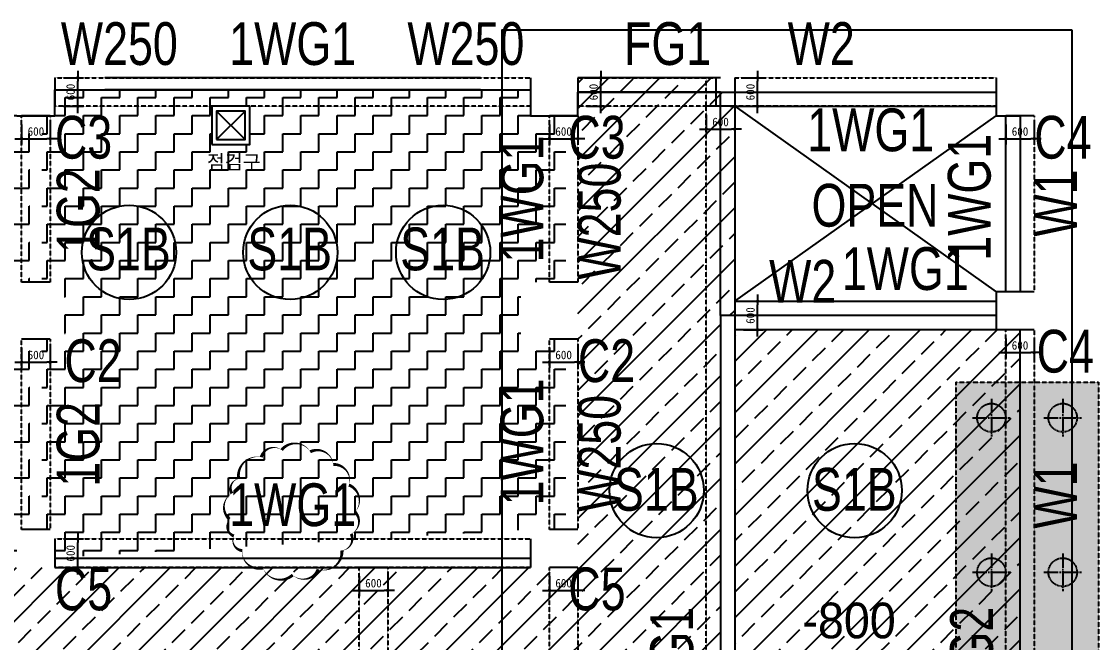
# Model space of a CAD drawing. Header units: millimetres. Extents: x -63681 to 183738, y 27655 to 152096.
# Drawn here: x 156051 to 178704, y 137129 to 150188 of the extents above; entities that cross this region are included whole.
import ezdxf
from ezdxf.enums import TextEntityAlignment as Align

# ---------------------------------------------------------------- set-up
doc = ezdxf.new("R2010")
doc.units = ezdxf.units.MM
doc.linetypes.add('ACAD_ISO04W100', pattern=[30, 24, -3, 0, -3])
doc.linetypes.add('HID', pattern=[2.3, 1.5, -0.8])
doc.layers.get('Defpoints').update_dxf_attribs({"color": 159})
for name, color, linetype in [('^DECK', 130, 'Continuous'), ('A-ELE', 7, 'Continuous'), ('A-HAT', 251, 'Continuous'), ('A-OPEN', 1, 'Continuous'), ('A-TEXT-NOTE', 7, 'Continuous'), ('COLUMN-TEXT', 2, 'Continuous'), ('GIRDER-TEXT', 7, 'Continuous'), ('PILE', 4, 'HID'), ('S-FOOTING', 4, 'HID'), ('TXT-SLAB', 6, 'Continuous'), ('WALL-TEXT', 6, 'Continuous'), ('기초패턴', 1, 'Continuous'), ('방수턱', 5, 'Continuous'), ('보(girder)', 7, 'HID'), ('슬래브라인', 7, 'Continuous')]:
    doc.layers.add(name, color=color, linetype=linetype)
doc.layers.add('NOPLOT', color=191, linetype='Continuous', plot=False)
doc.styles.add('Gdim', font='DotumChe.ttf')
doc.styles.add('Gtx', font='Dotum.ttf')
doc.dimstyles.new('Gdim200', dxfattribs={"dimscale": 200, "dimtxt": 3, "dimasz": 1.2, "dimexe": 2, "dimexo": 3, "dimgap": 1, "dimtad": 1, "dimdsep": 46, "dimlunit": 6, "dimtxsty": 'Gdim', "dimblk1": '_CIDOT', "dimblk2": '_CIDOT', "dimsah": 1, "dimcen": 2.5, "dimdle": 2, "dimclrd": 1, "dimclre": 1, "dimclrt": 3, "dimazin": 2, "dimtfac": 1, "dimtix": 1, "dimtmove": 2, "dimatfit": 3, "dimldrblk": '_CIDOT', "dimfxl": 2, "dimtolj": 1, "dimtzin": 0, "dimarcsym": 0})
pattern_1 = [(2e-15, (0, 0), (381, 381), [381, -381]), (90, (381, 0), (-381, 381), [381, -381])]

# ---------------------------------------------------------------- blocks, each defined once
blk = doc.blocks.new('_CIDOT')
at = {"color": 0, "linetype": 'ByBlock'}
blk.add_line((2, 0), (-1, 0), dxfattribs=at)
at = {"color": 0, "linetype": 'ByBlock', "const_width": 0.5}
blk.add_lwpolyline([(-0.25, 0, 1), (0.25, 0, 1)], format="xyb", close=True, dxfattribs=at)
blk = doc.blocks.new('*D210')
at = {"layer": 'Defpoints', "color": 155, "lineweight": -2, "transparency": 16777216}
for p, q in [((-1725, 700), (-1305, 700)), ((-1425, 172), (-1425, 628)), ((-1725, 100), (-1305, 100))]:
    blk.add_line(p, q, dxfattribs=at)
at = {"layer": 'Defpoints', "color": 0, "transparency": 16777216}
for p in [(-1905, 700), (-1425, 700), (-1905, 100)]:
    blk.add_point(p, dxfattribs=at)
at = {"layer": 'Defpoints', "color": 155, "lineweight": -2, "transparency": 16777216, "xscale": 71.99999999999994, "yscale": 71.99999999999994, "zscale": 71.99999999999994}
for p, rotation in [((-1425, 700), 90), ((-1425, 100), 270)]:
    blk.add_blockref('_CIDOT', p, dxfattribs=dict(at, rotation=rotation))
at = {"layer": 'Defpoints', "color": 3, "transparency": 16777216, "insert": (-1576, 400), "char_height": 180, "attachment_point": 5, "rotation": 90, "style": 'Gdim'}
blk.add_mtext('\\A1;{\\C155;600}', dxfattribs=at)
blk = doc.blocks.new('*D370')
at = {"layer": 'Defpoints', "color": 155, "lineweight": -2, "transparency": 16777216}
for p, q in [((1775, 700), (2195, 700)), ((2075, 172), (2075, 628)), ((1775, 100), (2195, 100))]:
    blk.add_line(p, q, dxfattribs=at)
at = {"layer": 'Defpoints', "color": 0, "transparency": 16777216}
for p in [(1595, 700), (2075, 700), (1595, 100)]:
    blk.add_point(p, dxfattribs=at)
at = {"layer": 'Defpoints', "color": 155, "lineweight": -2, "transparency": 16777216, "xscale": 71.99999999999994, "yscale": 71.99999999999994, "zscale": 71.99999999999994}
for p, rotation in [((2075, 700), 90), ((2075, 100), 270)]:
    blk.add_blockref('_CIDOT', p, dxfattribs=dict(at, rotation=rotation))
at = {"layer": 'Defpoints', "color": 3, "transparency": 16777216, "insert": (1924, 400), "char_height": 180, "attachment_point": 5, "rotation": 90, "style": 'Gdim'}
blk.add_mtext('\\A1;{\\C155;600}', dxfattribs=at)
blk = doc.blocks.new('*D328')
at = {"layer": 'Defpoints', "color": 155, "lineweight": -2, "transparency": 16777216}
for p, q in [((-1725, 700), (-1305, 700)), ((-1425, 172), (-1425, 628)), ((-1725, 100), (-1305, 100))]:
    blk.add_line(p, q, dxfattribs=at)
at = {"layer": 'Defpoints', "color": 0, "transparency": 16777216}
for p in [(-1905, 700), (-1425, 700), (-1905, 100)]:
    blk.add_point(p, dxfattribs=at)
at = {"layer": 'Defpoints', "color": 155, "lineweight": -2, "transparency": 16777216, "xscale": 71.99999999999994, "yscale": 71.99999999999994, "zscale": 71.99999999999994}
for p, rotation in [((-1425, 700), 90), ((-1425, 100), 270)]:
    blk.add_blockref('_CIDOT', p, dxfattribs=dict(at, rotation=rotation))
at = {"layer": 'Defpoints', "color": 3, "transparency": 16777216, "insert": (-1576, 400), "char_height": 180, "attachment_point": 5, "rotation": 90, "style": 'Gdim'}
blk.add_mtext('\\A1;{\\C155;600}', dxfattribs=at)
blk = doc.blocks.new('*D283')
at = {"layer": 'Defpoints', "color": 155, "lineweight": -2, "transparency": 16777216}
for p, q in [((-1925, 700), (-1505, 700)), ((-1625, 172), (-1625, 628)), ((-1925, 100), (-1505, 100))]:
    blk.add_line(p, q, dxfattribs=at)
at = {"layer": 'Defpoints', "color": 0, "transparency": 16777216}
for p in [(-2105, 700), (-1625, 700), (-2105, 100)]:
    blk.add_point(p, dxfattribs=at)
at = {"layer": 'Defpoints', "color": 155, "lineweight": -2, "transparency": 16777216, "xscale": 71.99999999999994, "yscale": 71.99999999999994, "zscale": 71.99999999999994}
for p, rotation in [((-1625, 700), 90), ((-1625, 100), 270)]:
    blk.add_blockref('_CIDOT', p, dxfattribs=dict(at, rotation=rotation))
at = {"layer": 'Defpoints', "color": 3, "transparency": 16777216, "insert": (-1776, 400), "char_height": 180, "attachment_point": 5, "rotation": 90, "style": 'Gdim'}
blk.add_mtext('\\A1;{\\C155;600}', dxfattribs=at)
blk = doc.blocks.new('*D276')
at = {"layer": 'Defpoints', "color": 155, "lineweight": -2, "transparency": 16777216}
for p, q in [((-2125, 700), (-1705, 700)), ((-1825, 172), (-1825, 628)), ((-2125, 100), (-1705, 100))]:
    blk.add_line(p, q, dxfattribs=at)
at = {"layer": 'Defpoints', "color": 0, "transparency": 16777216}
for p in [(-2305, 700), (-1825, 700), (-2305, 100)]:
    blk.add_point(p, dxfattribs=at)
at = {"layer": 'Defpoints', "color": 155, "lineweight": -2, "transparency": 16777216, "xscale": 71.99999999999994, "yscale": 71.99999999999994, "zscale": 71.99999999999994}
for p, rotation in [((-1825, 700), 90), ((-1825, 100), 270)]:
    blk.add_blockref('_CIDOT', p, dxfattribs=dict(at, rotation=rotation))
at = {"layer": 'Defpoints', "color": 3, "transparency": 16777216, "insert": (-1976, 400), "char_height": 180, "attachment_point": 5, "rotation": 90, "style": 'Gdim'}
blk.add_mtext('\\A1;{\\C155;600}', dxfattribs=at)
blk = doc.blocks.new('*D278')
at = {"layer": 'Defpoints', "color": 155, "lineweight": -2, "transparency": 16777216}
for p, q in [((-2125, 700), (-1705, 700)), ((-1825, 172), (-1825, 628)), ((-2125, 100), (-1705, 100))]:
    blk.add_line(p, q, dxfattribs=at)
at = {"layer": 'Defpoints', "color": 0, "transparency": 16777216}
for p in [(-2305, 700), (-1825, 700), (-2305, 100)]:
    blk.add_point(p, dxfattribs=at)
at = {"layer": 'Defpoints', "color": 155, "lineweight": -2, "transparency": 16777216, "xscale": 71.99999999999994, "yscale": 71.99999999999994, "zscale": 71.99999999999994}
for p, rotation in [((-1825, 700), 90), ((-1825, 100), 270)]:
    blk.add_blockref('_CIDOT', p, dxfattribs=dict(at, rotation=rotation))
at = {"layer": 'Defpoints', "color": 3, "transparency": 16777216, "insert": (-1976, 400), "char_height": 180, "attachment_point": 5, "rotation": 90, "style": 'Gdim'}
blk.add_mtext('\\A1;{\\C155;600}', dxfattribs=at)
blk = doc.blocks.new('*D280')
at = {"layer": 'Defpoints', "color": 155, "lineweight": -2, "transparency": 16777216}
for p, q in [((-2125, 700), (-1705, 700)), ((-1825, 172), (-1825, 628)), ((-2125, 100), (-1705, 100))]:
    blk.add_line(p, q, dxfattribs=at)
at = {"layer": 'Defpoints', "color": 0, "transparency": 16777216}
for p in [(-2305, 700), (-1825, 700), (-2305, 100)]:
    blk.add_point(p, dxfattribs=at)
at = {"layer": 'Defpoints', "color": 155, "lineweight": -2, "transparency": 16777216, "xscale": 71.99999999999994, "yscale": 71.99999999999994, "zscale": 71.99999999999994}
for p, rotation in [((-1825, 700), 90), ((-1825, 100), 270)]:
    blk.add_blockref('_CIDOT', p, dxfattribs=dict(at, rotation=rotation))
at = {"layer": 'Defpoints', "color": 3, "transparency": 16777216, "insert": (-1976, 400), "char_height": 180, "attachment_point": 5, "rotation": 90, "style": 'Gdim'}
blk.add_mtext('\\A1;{\\C155;600}', dxfattribs=at)
blk = doc.blocks.new('파일')
at = {"color": 1, "linetype": 'ACAD_ISO04W100'}
for p, q in [((16279.4, 3764.4), (16279.4, 3827.6)), ((16247.7, 3796), (16311, 3796))]:
    blk.add_line(p, q, dxfattribs=at)
at = {"layer": 'PILE'}
blk.add_circle((16279.4, 3796), 24, dxfattribs=at)
blk = doc.blocks.new('*D230')
at = {"layer": 'Defpoints', "color": 155, "lineweight": -2, "transparency": 16777216}
for p, q in [((1975, 700), (2395, 700)), ((2275, 172), (2275, 628)), ((1975, 100), (2395, 100))]:
    blk.add_line(p, q, dxfattribs=at)
at = {"layer": 'Defpoints', "color": 0, "transparency": 16777216}
for p in [(1795, 700), (2275, 700), (1795, 100)]:
    blk.add_point(p, dxfattribs=at)
at = {"layer": 'Defpoints', "color": 155, "lineweight": -2, "transparency": 16777216, "xscale": 71.99999999999994, "yscale": 71.99999999999994, "zscale": 71.99999999999994}
for p, rotation in [((2275, 700), 90), ((2275, 100), 270)]:
    blk.add_blockref('_CIDOT', p, dxfattribs=dict(at, rotation=rotation))
at = {"layer": 'Defpoints', "color": 3, "transparency": 16777216, "insert": (2124, 400), "char_height": 180, "attachment_point": 5, "rotation": 90, "style": 'Gdim'}
blk.add_mtext('\\A1;{\\C155;600}', dxfattribs=at)
blk = doc.blocks.new('PIT 점검구')
at = {"layer": 'A-ELE'}
for points in [[(-100, -400), (700, -400), (700, 400), (-100, 400)], [(0, -300), (600, -300), (600, 300), (0, 300)]]:
    blk.add_lwpolyline(points, close=True, dxfattribs=at)
blk = doc.blocks.new('A$Cecc8fa15')
at = {"layer": '기초패턴'}
h = blk.add_hatch(dxfattribs=at)
h.set_pattern_fill('HONEY', color=256, scale=60)
h.set_pattern_definition([(0, (-385073.9, -148605.02), (285.75, 164.97784), [190.5, -381]), (120, (-385073.9, -148605.02), (-285.75, 164.97784), [190.5, -381]), (60, (-385073.9, -148605.02), (6e-07, 329.95568), [-381, 190.5])])
h.paths.add_polyline_path([(119050, -12400), (122050, -12400), (122050, -19400), (125350, -19400), (125350, -6000), (128350, -6000), (128350, -25450), (125350, -25450), (125350, -20900), (122050, -20900), (122050, -21650), (119050, -21650)])
h.paths.add_polyline_path([(114700, -22750), (118900, -22750), (118900, -18250), (114700, -18250)])
blk = doc.blocks.new('*D204')
at = {"layer": 'Defpoints', "color": 155, "lineweight": -2, "transparency": 16777216}
for p, q in [((-1725, 700), (-1305, 700)), ((-1425, 172), (-1425, 628)), ((-1725, 100), (-1305, 100))]:
    blk.add_line(p, q, dxfattribs=at)
at = {"layer": 'Defpoints', "color": 0, "transparency": 16777216}
for p in [(-1905, 700), (-1425, 700), (-1905, 100)]:
    blk.add_point(p, dxfattribs=at)
at = {"layer": 'Defpoints', "color": 155, "lineweight": -2, "transparency": 16777216, "xscale": 71.99999999999994, "yscale": 71.99999999999994, "zscale": 71.99999999999994}
for p, rotation in [((-1425, 700), 90), ((-1425, 100), 270)]:
    blk.add_blockref('_CIDOT', p, dxfattribs=dict(at, rotation=rotation))
at = {"layer": 'Defpoints', "color": 3, "transparency": 16777216, "insert": (-1576, 400), "char_height": 180, "attachment_point": 5, "rotation": 90, "style": 'Gdim'}
blk.add_mtext('\\A1;{\\C155;600}', dxfattribs=at)
blk = doc.blocks.new('*D206')
at = {"layer": 'Defpoints', "color": 155, "lineweight": -2, "transparency": 16777216}
for p, q in [((-1725, 700), (-1305, 700)), ((-1425, 172), (-1425, 628)), ((-1725, 100), (-1305, 100))]:
    blk.add_line(p, q, dxfattribs=at)
at = {"layer": 'Defpoints', "color": 0, "transparency": 16777216}
for p in [(-1905, 700), (-1425, 700), (-1905, 100)]:
    blk.add_point(p, dxfattribs=at)
at = {"layer": 'Defpoints', "color": 155, "lineweight": -2, "transparency": 16777216, "xscale": 71.99999999999994, "yscale": 71.99999999999994, "zscale": 71.99999999999994}
for p, rotation in [((-1425, 700), 90), ((-1425, 100), 270)]:
    blk.add_blockref('_CIDOT', p, dxfattribs=dict(at, rotation=rotation))
at = {"layer": 'Defpoints', "color": 3, "transparency": 16777216, "insert": (-1576, 400), "char_height": 180, "attachment_point": 5, "rotation": 90, "style": 'Gdim'}
blk.add_mtext('\\A1;{\\C155;600}', dxfattribs=at)
blk = doc.blocks.new('*D212')
at = {"layer": 'Defpoints', "color": 155, "lineweight": -2, "transparency": 16777216}
for p, q in [((-1725, 700), (-1305, 700)), ((-1425, 172), (-1425, 628)), ((-1725, 100), (-1305, 100))]:
    blk.add_line(p, q, dxfattribs=at)
at = {"layer": 'Defpoints', "color": 0, "transparency": 16777216}
for p in [(-1905, 700), (-1425, 700), (-1905, 100)]:
    blk.add_point(p, dxfattribs=at)
at = {"layer": 'Defpoints', "color": 155, "lineweight": -2, "transparency": 16777216, "xscale": 71.99999999999994, "yscale": 71.99999999999994, "zscale": 71.99999999999994}
for p, rotation in [((-1425, 700), 90), ((-1425, 100), 270)]:
    blk.add_blockref('_CIDOT', p, dxfattribs=dict(at, rotation=rotation))
at = {"layer": 'Defpoints', "color": 3, "transparency": 16777216, "insert": (-1576, 400), "char_height": 180, "attachment_point": 5, "rotation": 90, "style": 'Gdim'}
blk.add_mtext('\\A1;{\\C155;600}', dxfattribs=at)
blk = doc.blocks.new('*U211')
at = {"layer": 'Defpoints'}
for p, q in [((-1905.451, 700), (-1905.451, 100)), ((8094.549, 700), (8094.549, 100))]:
    blk.add_line(p, q, dxfattribs=at)
at = {"layer": '보(girder)'}
for p, q in [((-1905.451, 700), (8094.549, 700)), ((8094.549, 100), (-1905.451, 100))]:
    blk.add_line(p, q, dxfattribs=at)
at = {"layer": 'Defpoints'}
dim = blk.add_linear_dim(base=(-1425.451, 700), p1=(-1905.451, 100), p2=(-1905.451, 700), angle=90, text='{\\C155;<>}', dimstyle='Gdim200', override={"dimscale": 60, "dimzin": 8, "dimclrd": 155, "dimclre": 155}, dxfattribs=at)
dim.commit()
dim.dimension.update_dxf_attribs({"geometry": '*D210', "text_midpoint": (-1575.571, 400)})
blk = doc.blocks.new('*U371')
at = {"layer": 'Defpoints'}
for p, q in [((1594.549, 700), (1594.549, 100)), ((7094.549, 700), (7094.549, 100))]:
    blk.add_line(p, q, dxfattribs=at)
at = {"layer": '보(girder)'}
for p, q in [((1594.549, 700), (7094.549, 700)), ((7094.549, 100), (1594.549, 100))]:
    blk.add_line(p, q, dxfattribs=at)
at = {"layer": 'Defpoints'}
dim = blk.add_linear_dim(base=(2074.549, 700), p1=(1594.549, 100), p2=(1594.549, 700), angle=90, text='{\\C155;<>}', dimstyle='Gdim200', override={"dimscale": 60, "dimzin": 8, "dimclrd": 155, "dimclre": 155}, dxfattribs=at)
dim.commit()
dim.dimension.update_dxf_attribs({"geometry": '*D370', "text_midpoint": (1924.429, 400)})
blk = doc.blocks.new('*U329')
at = {"layer": 'Defpoints'}
for p, q in [((-1905.451, 700), (-1905.451, 100)), ((8094.549, 700), (8094.549, 100))]:
    blk.add_line(p, q, dxfattribs=at)
at = {"layer": '보(girder)'}
for p, q in [((-1905.451, 700), (8094.549, 700)), ((8094.549, 100), (-1905.451, 100))]:
    blk.add_line(p, q, dxfattribs=at)
at = {"layer": 'Defpoints'}
dim = blk.add_linear_dim(base=(-1425.451, 700), p1=(-1905.451, 100), p2=(-1905.451, 700), angle=90, text='{\\C155;<>}', dimstyle='Gdim200', override={"dimscale": 60, "dimzin": 8, "dimclrd": 155, "dimclre": 155}, dxfattribs=at)
dim.commit()
dim.dimension.update_dxf_attribs({"geometry": '*D328', "text_midpoint": (-1575.571, 400)})
blk = doc.blocks.new('*U284')
at = {"layer": 'Defpoints'}
for p, q in [((-2105.451, 700), (-2105.451, 100)), ((3394.549, 700), (3394.549, 100))]:
    blk.add_line(p, q, dxfattribs=at)
at = {"layer": '보(girder)'}
for p, q in [((-2105.451, 700), (3394.549, 700)), ((3394.549, 100), (-2105.451, 100))]:
    blk.add_line(p, q, dxfattribs=at)
at = {"layer": 'Defpoints'}
dim = blk.add_linear_dim(base=(-1625.451, 700), p1=(-2105.451, 100), p2=(-2105.451, 700), angle=90, text='{\\C155;<>}', dimstyle='Gdim200', override={"dimscale": 60, "dimzin": 8, "dimclrd": 155, "dimclre": 155}, dxfattribs=at)
dim.commit()
dim.dimension.update_dxf_attribs({"geometry": '*D283', "text_midpoint": (-1775.571, 400)})
blk = doc.blocks.new('*U277')
at = {"layer": 'Defpoints'}
for p, q in [((-2305.451, 700), (-2305.451, 100)), ((17494.549, 700), (17494.549, 100))]:
    blk.add_line(p, q, dxfattribs=at)
at = {"layer": '보(girder)'}
for p, q in [((-2305.451, 700), (17494.549, 700)), ((17494.549, 100), (-2305.451, 100))]:
    blk.add_line(p, q, dxfattribs=at)
at = {"layer": 'Defpoints'}
dim = blk.add_linear_dim(base=(-1825.451, 700), p1=(-2305.451, 100), p2=(-2305.451, 700), angle=90, text='{\\C155;<>}', dimstyle='Gdim200', override={"dimscale": 60, "dimzin": 8, "dimclrd": 155, "dimclre": 155}, dxfattribs=at)
dim.commit()
dim.dimension.update_dxf_attribs({"geometry": '*D276', "text_midpoint": (-1975.571, 400)})
blk = doc.blocks.new('*U279')
at = {"layer": 'Defpoints'}
for p, q in [((-2305.451, 700), (-2305.451, 100)), ((12794.549, 700), (12794.549, 100))]:
    blk.add_line(p, q, dxfattribs=at)
at = {"layer": '보(girder)'}
for p, q in [((-2305.451, 700), (12794.549, 700)), ((12794.549, 100), (-2305.451, 100))]:
    blk.add_line(p, q, dxfattribs=at)
at = {"layer": 'Defpoints'}
dim = blk.add_linear_dim(base=(-1825.451, 700), p1=(-2305.451, 100), p2=(-2305.451, 700), angle=90, text='{\\C155;<>}', dimstyle='Gdim200', override={"dimscale": 60, "dimzin": 8, "dimclrd": 155, "dimclre": 155}, dxfattribs=at)
dim.commit()
dim.dimension.update_dxf_attribs({"geometry": '*D278', "text_midpoint": (-1975.571, 400)})
blk = doc.blocks.new('*U281')
at = {"layer": 'Defpoints'}
for p, q in [((-2305.451, 700), (-2305.451, 100)), ((1394.549, 700), (1394.549, 100))]:
    blk.add_line(p, q, dxfattribs=at)
at = {"layer": '보(girder)'}
for p, q in [((-2305.451, 700), (1394.549, 700)), ((1394.549, 100), (-2305.451, 100))]:
    blk.add_line(p, q, dxfattribs=at)
at = {"layer": 'Defpoints'}
dim = blk.add_linear_dim(base=(-1825.451, 700), p1=(-2305.451, 100), p2=(-2305.451, 700), angle=90, text='{\\C155;<>}', dimstyle='Gdim200', override={"dimscale": 60, "dimzin": 8, "dimclrd": 155, "dimclre": 155}, dxfattribs=at)
dim.commit()
dim.dimension.update_dxf_attribs({"geometry": '*D280', "text_midpoint": (-1975.571, 400)})
blk = doc.blocks.new('*U231')
at = {"layer": 'Defpoints'}
for p, q in [((1794.549, 700), (1794.549, 100)), ((4694.549, 700), (4694.549, 100))]:
    blk.add_line(p, q, dxfattribs=at)
at = {"layer": '보(girder)'}
for p, q in [((1794.549, 700), (4694.549, 700)), ((4694.549, 100), (1794.549, 100))]:
    blk.add_line(p, q, dxfattribs=at)
at = {"layer": 'Defpoints'}
dim = blk.add_linear_dim(base=(2274.549, 700), p1=(1794.549, 100), p2=(1794.549, 700), angle=90, text='{\\C155;<>}', dimstyle='Gdim200', override={"dimscale": 60, "dimzin": 8, "dimclrd": 155, "dimclre": 155}, dxfattribs=at)
dim.commit()
dim.dimension.update_dxf_attribs({"geometry": '*D230', "text_midpoint": (2124.429, 400)})
blk = doc.blocks.new('*U205')
at = {"layer": 'Defpoints'}
for p, q in [((-1905.451, 700), (-1905.451, 100)), ((1594.549, 700), (1594.549, 100))]:
    blk.add_line(p, q, dxfattribs=at)
at = {"layer": '보(girder)'}
for p, q in [((-1905.451, 700), (1594.549, 700)), ((1594.549, 100), (-1905.451, 100))]:
    blk.add_line(p, q, dxfattribs=at)
at = {"layer": 'Defpoints'}
dim = blk.add_linear_dim(base=(-1425.451, 700), p1=(-1905.451, 100), p2=(-1905.451, 700), angle=90, text='{\\C155;<>}', dimstyle='Gdim200', override={"dimscale": 60, "dimzin": 8, "dimclrd": 155, "dimclre": 155}, dxfattribs=at)
dim.commit()
dim.dimension.update_dxf_attribs({"geometry": '*D204', "text_midpoint": (-1575.571, 400)})
blk = doc.blocks.new('*U207')
at = {"layer": 'Defpoints'}
for p, q in [((-1905.451, 700), (-1905.451, 100)), ((2094.549, 700), (2094.549, 100))]:
    blk.add_line(p, q, dxfattribs=at)
at = {"layer": '보(girder)'}
for p, q in [((-1905.451, 700), (2094.549, 700)), ((2094.549, 100), (-1905.451, 100))]:
    blk.add_line(p, q, dxfattribs=at)
at = {"layer": 'Defpoints'}
dim = blk.add_linear_dim(base=(-1425.451, 700), p1=(-1905.451, 100), p2=(-1905.451, 700), angle=90, text='{\\C155;<>}', dimstyle='Gdim200', override={"dimscale": 60, "dimzin": 8, "dimclrd": 155, "dimclre": 155}, dxfattribs=at)
dim.commit()
dim.dimension.update_dxf_attribs({"geometry": '*D206', "text_midpoint": (-1575.571, 400)})
blk = doc.blocks.new('*U213')
at = {"layer": 'Defpoints'}
for p, q in [((-1905.451, 700), (-1905.451, 100)), ((9044.549, 700), (9044.549, 100))]:
    blk.add_line(p, q, dxfattribs=at)
at = {"layer": '보(girder)'}
for p, q in [((-1905.451, 700), (9044.549, 700)), ((9044.549, 100), (-1905.451, 100))]:
    blk.add_line(p, q, dxfattribs=at)
at = {"layer": 'Defpoints'}
dim = blk.add_linear_dim(base=(-1425.451, 700), p1=(-1905.451, 100), p2=(-1905.451, 700), angle=90, text='{\\C155;<>}', dimstyle='Gdim200', override={"dimscale": 60, "dimzin": 8, "dimclrd": 155, "dimclre": 155}, dxfattribs=at)
dim.commit()
dim.dimension.update_dxf_attribs({"geometry": '*D212', "text_midpoint": (-1575.571, 400)})

msp = doc.modelspace()

# ---------------------------------------------------------------- hatches: boundary and pattern name
at = {"layer": 'A-HAT'}
h = msp.add_hatch(dxfattribs=at)
h.set_pattern_fill('ANSI33', color=256, scale=120)
h.paths.add_polyline_path([(136053.571, 129805.018), (136053.571, 130105.018), (150353.571, 130105.018), (150353.571, 130155.017), (151553.571, 130155.017), (151553.571, 130105.018), (162003.571, 130105.018), (162003.571, 129805.018), (151553.571, 129805.018), (151553.571, 128955.017), (150353.571, 128955.017), (150353.571, 129805.018)], flags=16)
h.paths.add_polyline_path([(170753.571, 144005.017), (171053.571, 144005.017), (171053.571, 148705.017), (170753.571, 148705.018), (170753.571, 149005.017), (167753.571, 149005.018), (167753.571, 138705.018), (166753.571, 138705.018), (156753.571, 138705.018), (155953.571, 138705.018), (155948.571, 138705.018), (145948.571, 138705.018), (145953.571, 138705.018), (145153.571, 138705.018), (135153.571, 138705.018), (134603.571, 138705.018), (134603.571, 128805.018), (135453.571, 128805.018), (135453.571, 127755.018), (144853.571, 127755.018), (144853.571, 128805.018), (146253.571, 128805.018), (146253.571, 127755.018), (155653.571, 127755.018), (155653.571, 128805.018), (157053.571, 128805.018), (157053.571, 127755.018), (166553.571, 127755.018), (166553.571, 128705.018), (167753.571, 128705.018), (167753.571, 127755.018), (170753.571, 127755.018)])
h = msp.add_hatch(dxfattribs=at)
h.set_pattern_fill('ZIGZAG', color=256, scale=120)
h.set_pattern_definition(pattern_1)
h.paths.add_polyline_path([(150053.57, 148402.018), (150053.57, 147602.018), (149253.57, 147602.018), (149253.57, 148402.018)], flags=16)
h.paths.add_polyline_path([(145953.571, 148755.018), (145953.571, 148205.018), (145678.571, 148205.018), (145678.571, 144705.018), (146153.571, 144705.018), (146153.571, 143505.018), (145678.571, 143505.018), (145678.571, 139505.018), (145953.571, 139505.018), (145953.571, 138905.018), (155953.571, 138905.018), (155953.571, 139505.018), (156228.571, 139505.018), (156228.571, 143505.018), (155753.571, 143505.018), (155753.571, 144705.018), (156228.571, 144705.018), (156228.571, 148205.018), (155953.571, 148205.018), (155953.571, 148755.018)])
h = msp.add_hatch(dxfattribs=at)
h.set_pattern_fill('ZIGZAG', color=256, scale=120)
h.set_pattern_definition(pattern_1)
h.paths.add_polyline_path([(160053.571, 147602.018), (160053.571, 148402.018), (160853.57, 148402.018), (160853.57, 147602.018)], flags=16)
h.paths.add_polyline_path([(156753.571, 148755.018), (156753.571, 148205.018), (156478.571, 148205.018), (156478.571, 144705.018), (156953.571, 144705.018), (156953.571, 143505.018), (156478.571, 143505.018), (156478.571, 139505.018), (156753.571, 139505.018), (156753.571, 138905.018), (166753.571, 139505.018), (167503.571, 139505.018), (167503.571, 143505.018), (166553.571, 143505.018), (166553.571, 144705.018), (167503.571, 144705.018), (167503.571, 148205.018), (166753.571, 148205.018), (166753.571, 148755.018)])
h = msp.add_hatch(dxfattribs=at)
h.set_pattern_fill('ANSI33', color=256, scale=120)
h.paths.add_polyline_path([(171053.571, 128605.018), (177053.571, 128605.018), (177053.571, 143705.018), (171053.571, 143705.018)])

# ---------------------------------------------------------------- linework, layer by layer
at = {"layer": '^DECK', "color": 0}
for centre in [(158312.152, 145332.973), (161703.652, 145332.973), (164919.511, 145332.973), (169410.263, 140322.424), (173575.286, 140322.424)]:
    msp.add_circle(centre, 990.918, dxfattribs=at)
at = {"layer": 'A-OPEN'}
for p, q in [((171053.571, 148405.018), (176553.571, 144505.018)), ((160153.57, 147705.018), (160753.57, 148305.018)), ((160153.57, 148305.018), (160753.57, 147705.018)), ((171053.571, 144305.018), (176553.571, 148205.018))]:
    msp.add_line(p, q, dxfattribs=at)
at = {"layer": 'NOPLOT', "elevation": 0}
msp.add_lwpolyline([(178153.571, 150005.016), (166153.571, 150005.016), (166153.571, 122185.016), (178153.571, 122185.016)], close=True, dxfattribs=at)
msp.add_lwpolyline([(163066.052, 139871.341, 0, 66.667, 0.52056705), (162937.803, 140439.922, 0, 66.667, 0.52056705), (162609.045, 140872.219, 0, 66.667, 0.52056705), (162123.768, 141139.494, 0, 66.667, 0.52056705), (161522.416, 141177.587, 0, 66.667, 0.52056705), (161092.965, 141026.172, 0, 66.667, 0.52056705), (160616.833, 140570.846, 0, 66.667, 0.52056705), (160476.328, 140263.14, 0, 66.667, 0.52056705), (160425.591, 139721.191, 0, 66.667, 0.52056705), (160515.984, 139369.063, 0, 66.667, 0.52056705), (160694.129, 139060.659, 0, 66.667, 0.52056705), (161127.07, 138698.007, 0, 66.667, 0.52056705), (161754.466, 138546.904, 0, 66.667, 0.52056705), (162291.493, 138666.407, 0, 66.667, 0.52056705), (162791.238, 139063.591, 0, 66.667, 0.52056705), (162984.017, 139412.447, 0, 66.667, 0.52056705)], format="xyseb", close=True, dxfattribs=at)
at = {"layer": 'S-FOOTING'}
for p, q in [((175703.571, 142605.012), (175703.571, 123155.032, 0)), ((175703.571, 142605.012), (178703.571, 142605.012)), ((178703.571, 142605.012), (178703.571, 123155.032))]:
    msp.add_line(p, q, dxfattribs=at)
at = {"layer": '방수턱'}
for p, q in [((156753.571, 138905.018), (166753.571, 138905.018)), ((156753.571, 138705.018), (166753.571, 138705.018))]:
    msp.add_line(p, q, dxfattribs=at)
at = {"layer": '보(girder)'}
msp.add_line((170453.571, 148405.018), (170453.571, 149005.018), dxfattribs=at)
at = {"layer": '슬래브라인'}
for p, q in [((165703.571, 149005.018), (157803.571, 149005.018)), ((170753.571, 149005.018), (167753.571, 149005.018)), ((165703.571, 148755.018), (157803.571, 148755.018)), ((170753.571, 148705.018), (167753.571, 148705.018)), ((170753.571, 144005.018), (170753.571, 148705.017)), ((170953.571, 148405.018), (176553.571, 148405.018)), ((171053.571, 148405.018), (171053.571, 144305.018)), ((176753.571, 144505.018), (176753.571, 148205.018)), ((171053.571, 144305.018), (176553.571, 144305.018))]:
    msp.add_line(p, q, dxfattribs=at)
at = {"layer": '슬래브라인', "elevation": 0}
msp.add_lwpolyline([(155953.571, 148205.018), (156753.571, 148205.018), (156753.571, 148755.018), (166753.571, 148755.018), (166753.571, 148205.018), (167753.571, 148205.018), (167753.571, 148705.018), (170753.571, 148705.018), (170753.571, 148705.018), (176553.571, 148705.018), (176553.571, 148205.018), (177053.571, 148205.018), (177053.571, 144505.018), (176553.571, 144505.018), (176553.571, 144005.018), (170753.571, 144005.018), (170753.571, 127755.018), (167753.571, 127755.018), (167753.571, 128705.018), (166553.571, 128705.018), (166553.571, 127755.018), (157053.571, 127755.018), (157053.571, 128805.018), (155653.571, 128805.018)], dxfattribs=at)
msp.add_lwpolyline([(171053.571, 128605.018), (177053.571, 128605.018), (177053.571, 143705.018), (171053.571, 143705.018)], close=True, dxfattribs=at)

# ---------------------------------------------------------------- block references
at = {"xscale": 12.50000000000909, "yscale": 12.50000000000909, "zscale": 12.50000000000909, "rotation": 270}
for p in [(129002.37, 345347.33), (130502.37, 345347.33), (129002.37, 342097.336), (130502.37, 342097.336)]:
    msp.add_blockref('파일', p, dxfattribs=at)
at = {"layer": 'A-ELE'}
msp.add_blockref('PIT 점검구', (160153.57, 148005.018), dxfattribs=at)
at = {"layer": '기초패턴'}
msp.add_blockref('A$Cecc8fa15', (50353.571, 148605.018), dxfattribs=at)
at = {"layer": '보(girder)'}
for name, p in [('*U211', (158659.022, 148305.018)), ('*U231', (165959.022, 148305.018)), ('*U371', (169459.022, 148305.018)), ('*U284', (173159.022, 143605.018)), ('*U329', (158659.022, 138605.018))]:
    msp.add_blockref(name, p, dxfattribs=at)
at = {"layer": '보(girder)', "rotation": 270}
for name, p in [('*U277', (170353.571, 146099.567)), ('*U205', (155953.571, 146299.567)), ('*U205', (167053.571, 146299.567)), ('*U281', (176653.571, 145899.567)), ('*U279', (176653.571, 141399.567)), ('*U207', (155953.571, 141599.567)), ('*U207', (167053.571, 141599.567)), ('*U213', (163053.571, 136799.567)), ('*U211', (167053.571, 136799.567))]:
    msp.add_blockref(name, p, dxfattribs=at)

# ---------------------------------------------------------------- texts
at = {"layer": 'A-TEXT-NOTE', "style": 'Gtx', "width": 0.8}
msp.add_text('OPEN', height=900, dxfattribs=at).set_placement((174003.772, 146324.477), align=Align.MIDDLE_CENTER)
at = {"layer": 'COLUMN-TEXT', "color": 3, "style": 'Gtx', "width": 0.8}
for s, p in [('C3', (156753.571, 148205.018)), ('C3', (167553.571, 148205.018)), ('C4', (177353.572, 148205.017)), ('C4', (177403.571, 143704.95)), ('C2', (156953.571, 143505.018)), ('C2', (167753.571, 143505.018)), ('C5', (156753.571, 138705.018)), ('C5', (167553.571, 138705.018))]:
    msp.add_text(s, height=900, dxfattribs=at).set_placement(p, align=Align.TOP_LEFT)
at = {"layer": 'GIRDER-TEXT', "color": 1, "style": 'Gtx', "width": 0.8}
for p in [(161753.571, 149005.018), (161753.571, 139305.018)]:
    msp.add_text('1WG1', height=900, dxfattribs=at).set_placement(p, align=Align.BOTTOM_CENTER)
at = {"layer": 'GIRDER-TEXT', "style": 'Gtx', "width": 0.8}
for s, p in [('FG1', (169641.805, 149005.018)), ('1WG1', (173912.527, 147190.011)), ('1WG1', (174639.229, 144272.466))]:
    msp.add_text(s, height=900, dxfattribs=at).set_placement(p, align=Align.BOTTOM_CENTER)
at = {"layer": 'GIRDER-TEXT', "color": 1, "style": 'Gtx', "width": 0.8}
for s, p in [('1WG1', (166126.216, 146455.018)), ('1G2', (156791.429, 146212.57)), ('1WG1', (166126.216, 141345.276)), ('1G2', (156791.429, 141295.005))]:
    msp.add_text(s, height=900, rotation=90, dxfattribs=at).set_placement(p, align=Align.TOP_CENTER)
at = {"layer": 'GIRDER-TEXT', "style": 'Gtx', "width": 0.8}
for s, p in [('1WG1', (176705.764, 146491.238)), ('FG1', (170448.399, 136962.793)), ('FG2', (176753.371, 136962.793))]:
    msp.add_text(s, height=900, rotation=90, dxfattribs=at).set_placement(p, align=Align.BOTTOM_CENTER)
at = {"layer": 'NOPLOT', "style": 'Gtx'}
msp.add_text('점검구', height=300, dxfattribs=at).set_placement((159951.825, 147083.9))
msp.add_text('-800', height=750, dxfattribs=at).set_placement((173457.898, 137591.066), align=Align.MIDDLE_CENTER)
at = {"layer": 'TXT-SLAB', "style": 'Gtx', "width": 0.8}
for p in [(157409.886, 144955.565), (160801.386, 144955.565), (164017.245, 144955.565), (168512.961, 139899.087), (172677.985, 139899.087)]:
    msp.add_text('S1B', height=900, dxfattribs=at).set_placement(p)
at = {"layer": 'WALL-TEXT', "style": 'Gtx', "width": 0.8}
for s, p in [('W250', (158107.899, 149005.018, 0)), ('W250', (165397.409, 149005.018, 0)), ('W2', (172871.801, 149005.018, 0)), ('W2', (172482.182, 144005.018, 0))]:
    msp.add_text(s, height=900, dxfattribs=at).set_placement(p, align=Align.BOTTOM_CENTER)
for s, p in [('W250', (167753.571, 145990.62, 0)), ('W1', (177353.571, 146371.396, 0)), ('W250', (167753.571, 141105.018, 0)), ('W1', (177353.571, 140230.018, 0))]:
    msp.add_text(s, height=900, rotation=90, dxfattribs=at).set_placement(p, align=Align.TOP_CENTER)

doc.saveas('drawing.dxf')
